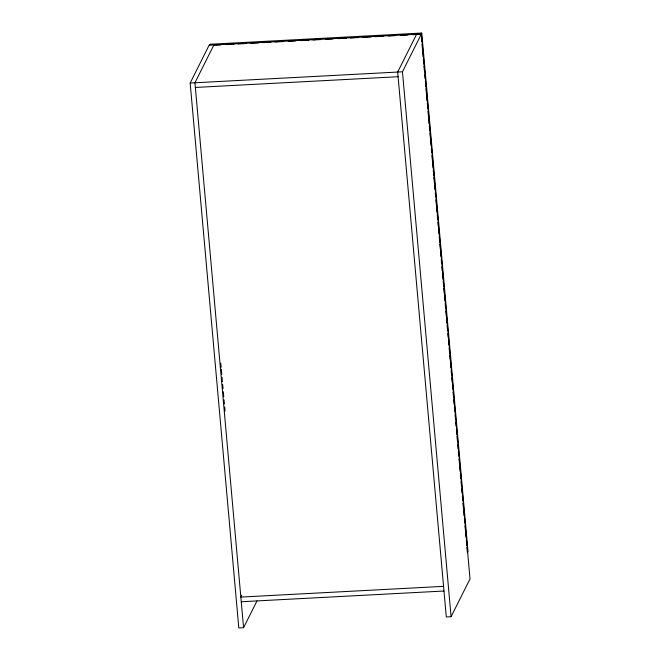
<?xml version="1.0" encoding="UTF-8"?>
<svg xmlns="http://www.w3.org/2000/svg" width="661" height="661" viewBox="0 0 661 661"><rect width="100%" height="100%" fill="white"/><g stroke="black" fill="none" stroke-linecap="round" stroke-linejoin="round"><path stroke-width="0.99" d="M256.972 600.956L243.579 627.694L238.803 627.95L190.17 83.03L209.107 45.229L421.388 33.992L470.021 578.912L451.083 616.713L446.299 616.969L397.674 72.049L416.612 34.248M209.397 45.469L210.008 44.254L315.611 38.669L315.008 39.883L312.95 39.99M213.883 44.973L194.945 82.782L243.579 627.694M320.659 39.586L315.537 39.85L316.148 38.635L421.751 33.05L421.14 34.265L412.943 34.703M451.083 616.713L402.45 71.801L421.388 33.992M241.769 595.231L240.844 597.081L443.572 586.348M213.503 45.254L220.675 44.874M225.806 44.601L234.002 44.171M238.109 43.948L246.305 43.519M250.412 43.304L258.616 42.866M262.714 42.651L270.919 42.213M275.017 41.998L283.222 41.56M288.345 41.296L295.525 40.916M300.648 40.643L308.852 40.205M325.79 39.313L332.962 38.933M338.093 38.66L346.298 38.222M350.396 38.008L358.601 37.578M362.699 37.355L370.904 36.925M375.002 36.71L383.206 36.272M388.329 36L395.509 35.62M400.632 35.347L407.812 34.967M190.17 83.03L402.45 71.801M195.367 87.45L398.087 76.726M241.265 601.75L443.985 591.017M421.751 33.05L468.021 551.497L467.41 552.712L466.955 547.572M421.421 37.355L421.784 41.469M422.057 44.551L422.519 49.699M422.701 51.756L423.164 56.896M423.346 58.953L423.808 64.1M423.99 66.158L424.445 71.297M424.726 74.387L425.089 78.502M425.362 81.584L425.824 86.731M426.006 88.789L426.469 93.928M426.651 95.985L427.113 101.125M427.295 103.182L427.75 108.33M428.031 111.412L428.394 115.526M428.667 118.616L429.129 123.756M429.311 125.813L429.774 130.961M429.956 133.018L430.418 138.157M430.6 140.215L431.055 145.362M431.336 148.444L431.699 152.559M431.972 155.649L432.434 160.788M432.616 162.846L433.079 167.993M433.261 170.051L433.723 175.19M433.905 177.247L434.36 182.395M434.641 185.477L435.004 189.591M435.277 192.681L435.649 196.796M435.921 199.878L436.384 205.026M436.566 207.083L437.028 212.222M437.21 214.28L437.665 219.427M437.946 222.509L438.309 226.624M438.582 229.714L438.954 233.829M439.226 236.911L439.689 242.058M439.871 244.116L440.333 249.255M440.515 251.312L440.97 256.46M441.251 259.542L441.614 263.656M441.887 266.747L442.259 270.861M442.531 273.943L442.994 279.091M443.176 281.148L443.638 286.287M443.82 288.345L444.275 293.492M444.556 296.574L444.919 300.689M445.192 303.779L445.564 307.894M445.836 310.976L446.299 316.123M446.481 318.181L446.943 323.32M447.125 325.377L447.58 330.525M447.861 333.607L448.224 337.721M448.497 340.812L448.869 344.926M449.141 348.008L449.604 353.156M449.786 355.213L450.248 360.352M450.43 362.41L450.885 367.557M451.166 370.639L451.529 374.754M451.802 377.844L452.174 381.959M452.446 385.041L452.818 389.155M453.091 392.246L453.553 397.385M453.735 399.442L454.19 404.59M454.471 407.672L454.834 411.786M455.107 414.877L455.479 418.991M455.751 422.073L456.123 426.188M456.396 429.278L456.858 434.417M457.04 436.475L457.495 441.622M457.776 444.704L458.139 448.819M458.412 451.901L458.784 456.016M459.056 459.106L459.428 463.221M459.701 466.302L460.163 471.45M460.345 473.507L460.8 478.647M461.081 481.737L461.444 485.852M461.717 488.933L462.089 493.048M462.361 496.138L462.733 500.253M463.006 503.335L463.468 508.483M463.65 510.54L464.105 515.679M464.386 518.769L464.749 522.884M465.022 525.966L465.394 530.081M465.666 533.171L466.038 537.286M466.311 540.368L466.773 545.515M220.774 363.228L221.138 367.301M221.319 369.334L221.774 374.423M222.046 377.472L222.41 381.546M222.683 384.603L223.046 388.668M223.319 391.725L223.773 396.807M224.046 399.864L224.41 403.937M224.682 406.986L225.046 411.059"/></g></svg>
